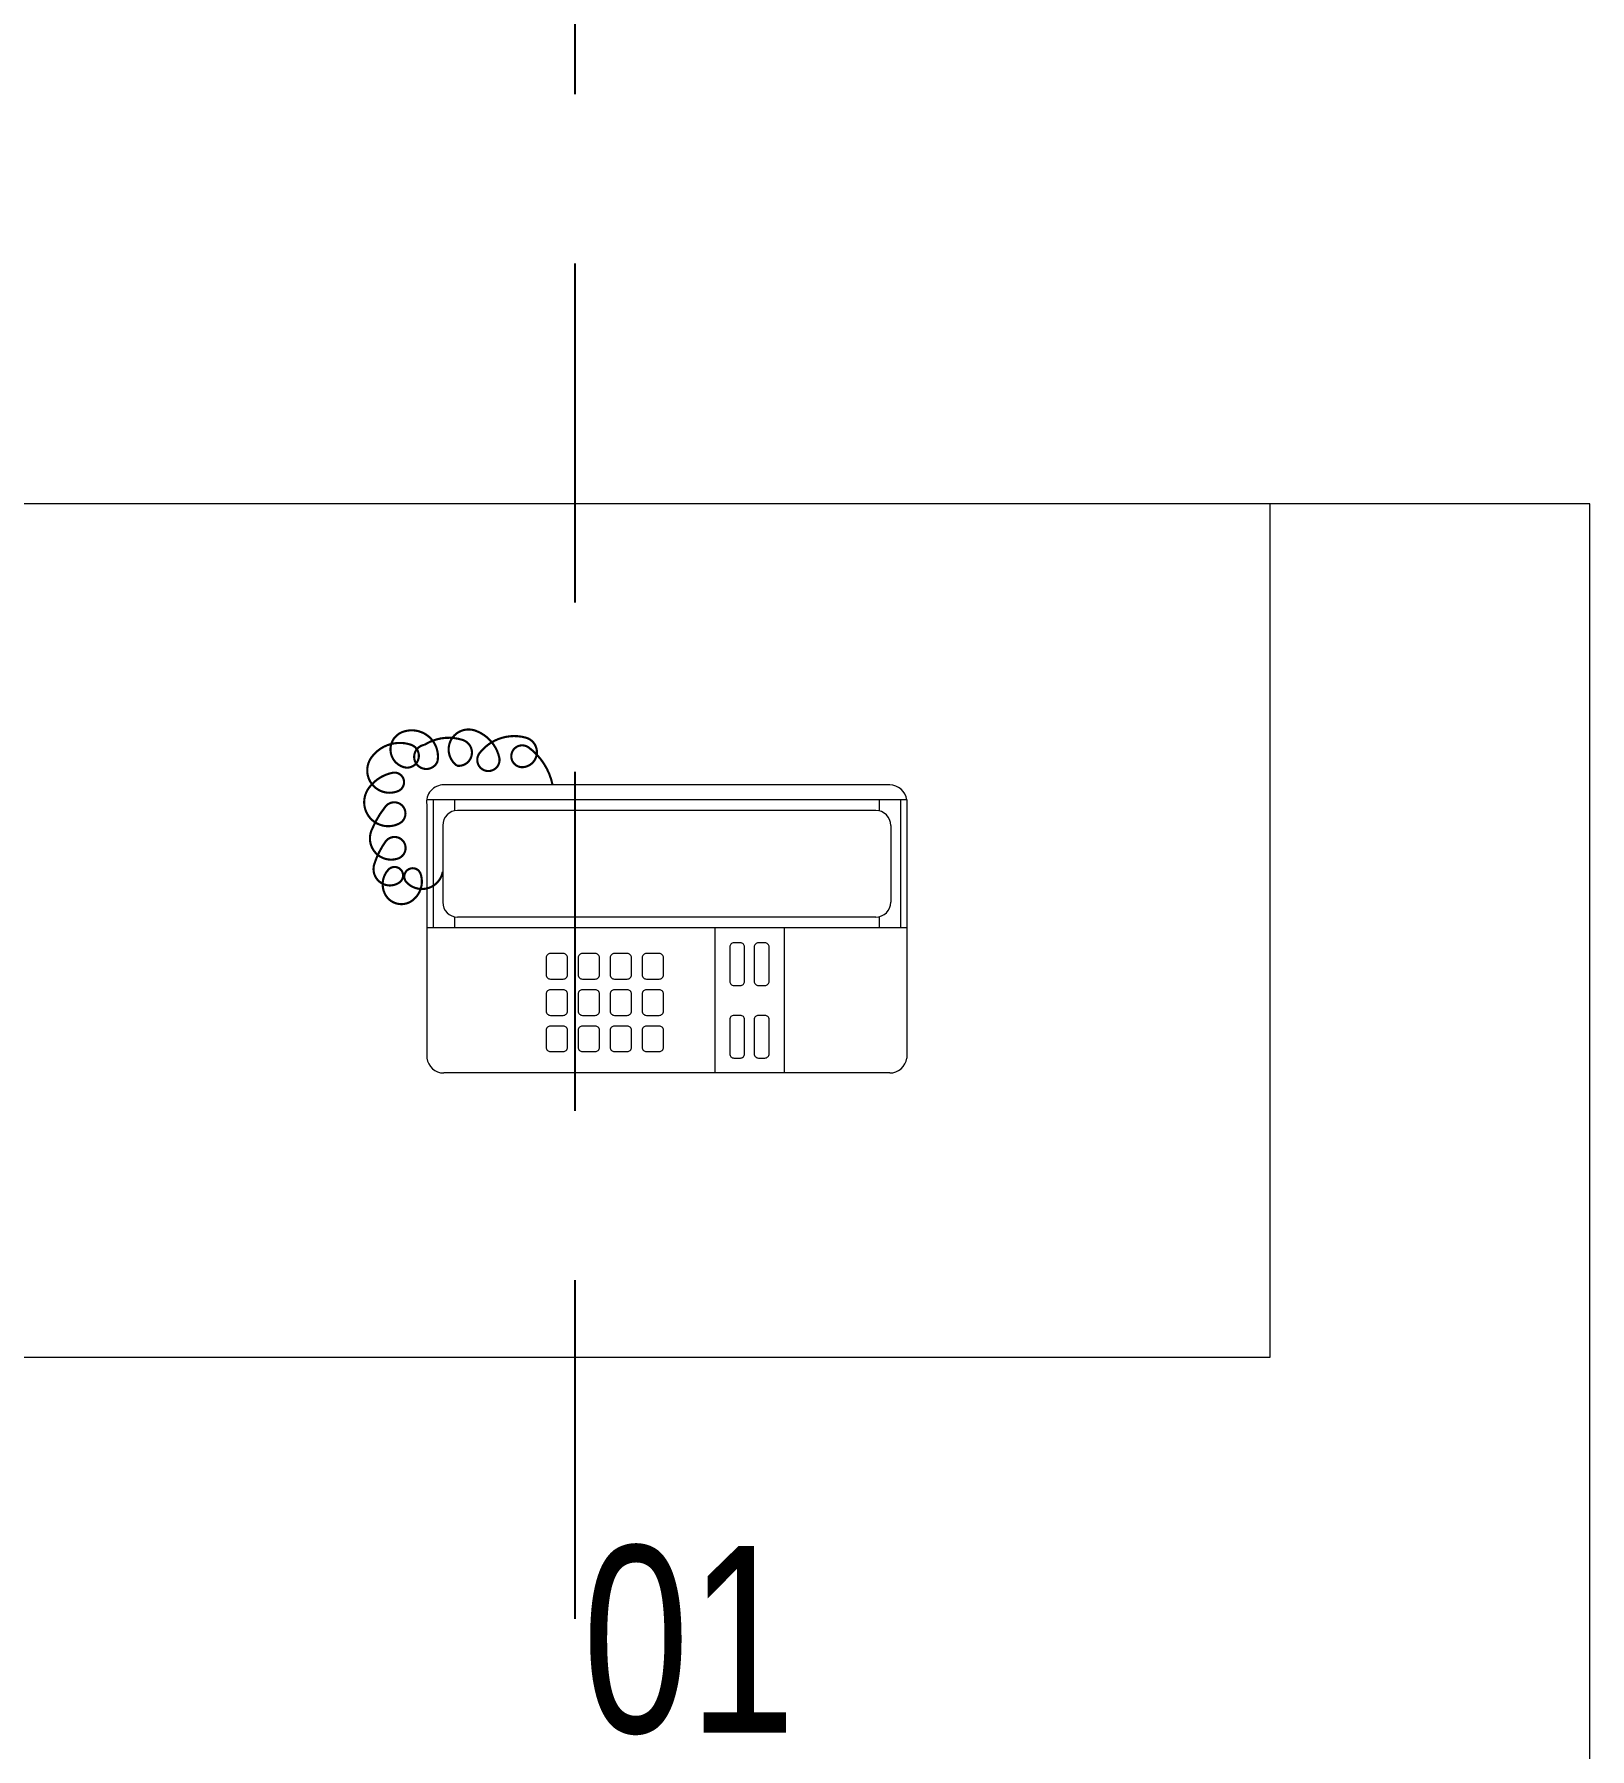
# Model space of a CAD drawing. Header units: inches. Extents: x -12418 to 242017, y -29325 to 19878.
# Drawn here: x 6534 to 7263, y -8976 to -8172 of the extents above; entities that cross this region are included whole.
import ezdxf

# ---------------------------------------------------------------- set-up
doc = ezdxf.new("R2010")
doc.units = ezdxf.units.IN
doc.header["$LTSCALE"] = 25
doc.header["$MEASUREMENT"] = 0
for name, pattern in [('00-Ground Floor$0$HIDDEN', [9.525, 6.35, -3.175]), ('DASHDOT', [25.4, 12.7, -6.35, 0, -6.35]), ('HIDDEN', [9.525, 6.35, -3.175])]:
    doc.linetypes.add(name, pattern=pattern)
doc.layers.get('0').update_dxf_attribs({"color": 8})
for name, color, linetype, lineweight in [('00-Ground Floor$0$72_EGR_EQP_TAG', 142, 'Continuous', 5), ('00-Ground Floor$0$LOADING', 253, 'Continuous', 5), ('E-LITE-CLNG-CNDT', 6, 'DASHDOT', 35), ('E-POWR-FLOR-CNDT', 6, 'HIDDEN', 25)]:
    doc.layers.add(name, color=color, linetype=linetype, lineweight=lineweight)
doc.styles.add('00-Ground Floor$0$X3G_ENTITY_257CFD', font='swisscl.ttf', dxfattribs={"height": 200})

# ---------------------------------------------------------------- blocks, each defined once
blk = doc.blocks.new('00-Ground Floor$0$DM20079-P')
at = {"color": 0}
for p, q in [((-0.06163, 0.225), (0.05937, 0.225)), ((-0.06163, 0.225), (-0.06163, 0)), ((-0.00163, 0.225), (-0.00163, 0)), ((-0.06863, 0.217), (-0.06863, 0.008)), ((-0.06163, 0.222), (-0.00163, 0.222)), ((-0.04963, 0.2175), (-0.01363, 0.2175)), ((0.06637, 0.217), (0.06637, 0.008)), ((-0.06163, 0.212), (-0.05646, 0.212)), ((-0.05663, 0.2105), (-0.05663, 0.0145)), ((-0.00679, 0.212), (-0.00163, 0.212)), ((-0.00663, 0.2105), (-0.00663, 0.0145)), ((-0.00163, 0.1675), (0.06637, 0.1675)), ((-0.00163, 0.135), (0.06637, 0.135)), ((-0.06163, 0.013), (-0.05646, 0.013)), ((-0.00679, 0.013), (-0.00163, 0.013)), ((-0.06163, 0.003), (-0.00163, 0.003)), ((-0.05937, 0), (0.05937, 0)), ((-0.04963, 0.0075), (-0.01363, 0.0075))]:
    blk.add_line(p, q, dxfattribs=at)
for points in [[(0.00737, 0.1605, 0.414214), (0.00537, 0.1585), (0.00537, 0.1555, 0.414214), (0.00737, 0.1535), (0.02337, 0.1535, 0.414214), (0.02537, 0.1555), (0.02537, 0.1585, 0.414214), (0.02337, 0.1605)], [(0.05737, 0.1535, 0.414214), (0.05937, 0.1555), (0.05937, 0.1585, 0.414214), (0.05737, 0.1605), (0.04137, 0.1605, 0.414214), (0.03937, 0.1585), (0.03937, 0.1555, 0.414214), (0.04137, 0.1535)], [(0.02337, 0.142, 0.414214), (0.02537, 0.144), (0.02537, 0.147, 0.414214), (0.02337, 0.149), (0.00737, 0.149, 0.414214), (0.00537, 0.147), (0.00537, 0.144, 0.414214), (0.00737, 0.142)], [(0.05737, 0.142, 0.414214), (0.05937, 0.144), (0.05937, 0.147, 0.414214), (0.05737, 0.149), (0.04137, 0.149, 0.414214), (0.03937, 0.147), (0.03937, 0.144, 0.414214), (0.04137, 0.142)], [(0.01037, 0.103, 0.414214), (0.01237, 0.101), (0.02037, 0.101, 0.414214), (0.02237, 0.103), (0.02237, 0.109, 0.414214), (0.02037, 0.111), (0.01237, 0.111, 0.414214), (0.01037, 0.109)], [(0.02737, 0.103, 0.414214), (0.02937, 0.101), (0.03737, 0.101, 0.414214), (0.03937, 0.103), (0.03937, 0.109, 0.414214), (0.03737, 0.111), (0.02937, 0.111, 0.414214), (0.02737, 0.109)], [(0.04437, 0.103, 0.414214), (0.04637, 0.101), (0.05437, 0.101, 0.414214), (0.05637, 0.103), (0.05637, 0.109, 0.414214), (0.05437, 0.111), (0.04637, 0.111, 0.414214), (0.04437, 0.109)], [(0.01037, 0.088, 0.414214), (0.01237, 0.086), (0.02037, 0.086, 0.414214), (0.02237, 0.088), (0.02237, 0.094, 0.414214), (0.02037, 0.096), (0.01237, 0.096, 0.414214), (0.01037, 0.094)], [(0.02737, 0.088, 0.414214), (0.02937, 0.086), (0.03737, 0.086, 0.414214), (0.03937, 0.088), (0.03937, 0.094, 0.414214), (0.03737, 0.096), (0.02937, 0.096, 0.414214), (0.02737, 0.094)], [(0.04437, 0.088, 0.414214), (0.04637, 0.086), (0.05437, 0.086, 0.414214), (0.05637, 0.088), (0.05637, 0.094, 0.414214), (0.05437, 0.096), (0.04637, 0.096, 0.414214), (0.04437, 0.094)], [(0.01037, 0.073, 0.414214), (0.01237, 0.071), (0.02037, 0.071, 0.414214), (0.02237, 0.073), (0.02237, 0.079, 0.414214), (0.02037, 0.081), (0.01237, 0.081, 0.414214), (0.01037, 0.079)], [(0.02737, 0.073, 0.414214), (0.02937, 0.071), (0.03737, 0.071, 0.414214), (0.03937, 0.073), (0.03937, 0.079, 0.414214), (0.03737, 0.081), (0.02937, 0.081, 0.414214), (0.02737, 0.079)], [(0.04437, 0.073, 0.414214), (0.04637, 0.071), (0.05437, 0.071, 0.414214), (0.05637, 0.073), (0.05637, 0.079, 0.414214), (0.05437, 0.081), (0.04637, 0.081, 0.414214), (0.04437, 0.079)], [(0.01037, 0.058, 0.414214), (0.01237, 0.056), (0.02037, 0.056, 0.414214), (0.02237, 0.058), (0.02237, 0.064, 0.414214), (0.02037, 0.066), (0.01237, 0.066, 0.414214), (0.01037, 0.064)], [(0.02737, 0.058, 0.414214), (0.02937, 0.056), (0.03737, 0.056, 0.414214), (0.03937, 0.058), (0.03937, 0.064, 0.414214), (0.03737, 0.066), (0.02937, 0.066, 0.414214), (0.02737, 0.064)], [(0.04437, 0.058, 0.414214), (0.04637, 0.056), (0.05437, 0.056, 0.414214), (0.05637, 0.058), (0.05637, 0.064, 0.414214), (0.05437, 0.066), (0.04637, 0.066, 0.414214), (0.04437, 0.064)]]:
    blk.add_lwpolyline(points, format="xyb", close=True, dxfattribs=at)
at = {"color": 0, "const_width": 0.001}
blk.add_lwpolyline([(-0.06863, 0.05898, 0.184574), (-0.08613, 0.0478, 1.44364), (-0.07692, 0.04516, 0.837915), (-0.09074, 0.04648, 0.30536), (-0.0835, 0.02477, 1.584726), (-0.08153, 0.03398, 0.253153), (-0.09403, 0.0228, 0.874198), (-0.07758, 0.01424, 0.915253), (-0.08968, 0.0168, 0.223821), (-0.08738, -0.00107, 1.703343), (-0.07955, 0.00504, 0.588962), (-0.09337, -0.01141, 0.717795), (-0.07692, -0.01075, 0.983104), (-0.08745, -0.00746, 0.326362), (-0.08153, -0.02588, 0.758716), (-0.06573, -0.01338, 0.906186), (-0.07429, -0.01602, 0.189488), (-0.06705, -0.0272, 0.7948), (-0.05059, -0.01273, 1.223996), (-0.05849, -0.01931, 0.072149), (-0.0473, -0.02588, 0.645886), (-0.03414, -0.01338, 1.366917), (-0.04204, -0.01931, 0.078415), (-0.03151, -0.02457, 0.723006), (-0.02295, -0.01273, 1.105484), (-0.02887, -0.01799, 0.327892), (-0.01703, -0.01931, 0.446638), (-0.01439, -0.00681, 0.327263), (-0.0269, -0.00286, 1.240441), (-0.02295, -0.00944, 0.611307), (-0.02784, 0.0075)], format="xyb", dxfattribs=at)
at = {"color": 0}
for centre, radius, start, end in [((-0.0605, 0.21695), 0.00813, 97.96327, 179.66488), ((0.05825, 0.21695), 0.00813, 0.33512, 82.03673), ((-0.04963, 0.2105), 0.007, 90, 180), ((-0.01363, 0.2105), 0.007, 0, 90), ((-0.04963, 0.0145), 0.007, 180, 270), ((-0.01363, 0.0145), 0.007, 270, 0), ((-0.0605, 0.00805), 0.00813, 180.33512, 277.96327), ((0.05825, 0.00805), 0.00813, 277.96327, 359.66488)]:
    blk.add_arc(centre, radius, start, end, dxfattribs=at)
blk = doc.blocks.new('00-Ground Floor$0$GF21043-P')
at = {"color": 0}
for p, q in [((0.8, 0.75), (-0.8, 0.75)), ((-0.8, 0.75), (-0.8, 0))]:
    blk.add_line(p, q, dxfattribs=at)
at = {"color": 0, "linetype": '00-Ground Floor$0$HIDDEN'}
for p, q in [((-0.8, 0.6), (-0.4, 0.6)), ((-0.4, 0.6), (-0.4, 0))]:
    blk.add_line(p, q, dxfattribs=at)
blk = doc.blocks.new('00-Ground Floor')
at = {"layer": '00-Ground Floor$0$LOADING', "extrusion": (1.19929e-18, -8.17187e-07, 1), "xscale": 1000.000000000002, "yscale": 1000.000000000002, "zscale": 1000.000000000002, "rotation": 270}
blk.add_blockref('00-Ground Floor$0$GF21043-P', (6512.93, -9192.43, 0.01), dxfattribs=at)
at = {"layer": '00-Ground Floor$0$LOADING', "extrusion": (9.34116e-11, 8.17187e-07, -1), "xscale": -1000.000000000002, "yscale": 1000.000000000002, "zscale": 1000.000000000002, "rotation": 89.99999999840024}
blk.add_blockref('00-Ground Floor$0$DM20079-P', (-6717.85, -8592.75, -0.02), dxfattribs=at)
at = {"layer": '00-Ground Floor$0$72_EGR_EQP_TAG', "insert": (6840.8, -8880.72, 0), "char_height": 87.473, "attachment_point": 2, "style": '00-Ground Floor$0$X3G_ENTITY_257CFD'}
blk.add_mtext('01', dxfattribs=at)

msp = doc.modelspace()

# ---------------------------------------------------------------- linework, layer by layer
at = {"layer": 'E-POWR-FLOR-CNDT', "elevation": 0}
msp.add_lwpolyline([(5581.67, -4271.17), (5705.42, -4394.91), (6712.24, -4394.91, -0.414214), (6787.24, -4469.91), (6787.24, -9755.04), (6925.88, -9893.68)], format="xyb", dxfattribs=at)

# ---------------------------------------------------------------- block references
at = {"layer": 'E-LITE-CLNG-CNDT'}
msp.add_blockref('00-Ground Floor', (0, 0), dxfattribs=at)

doc.saveas('drawing.dxf')
